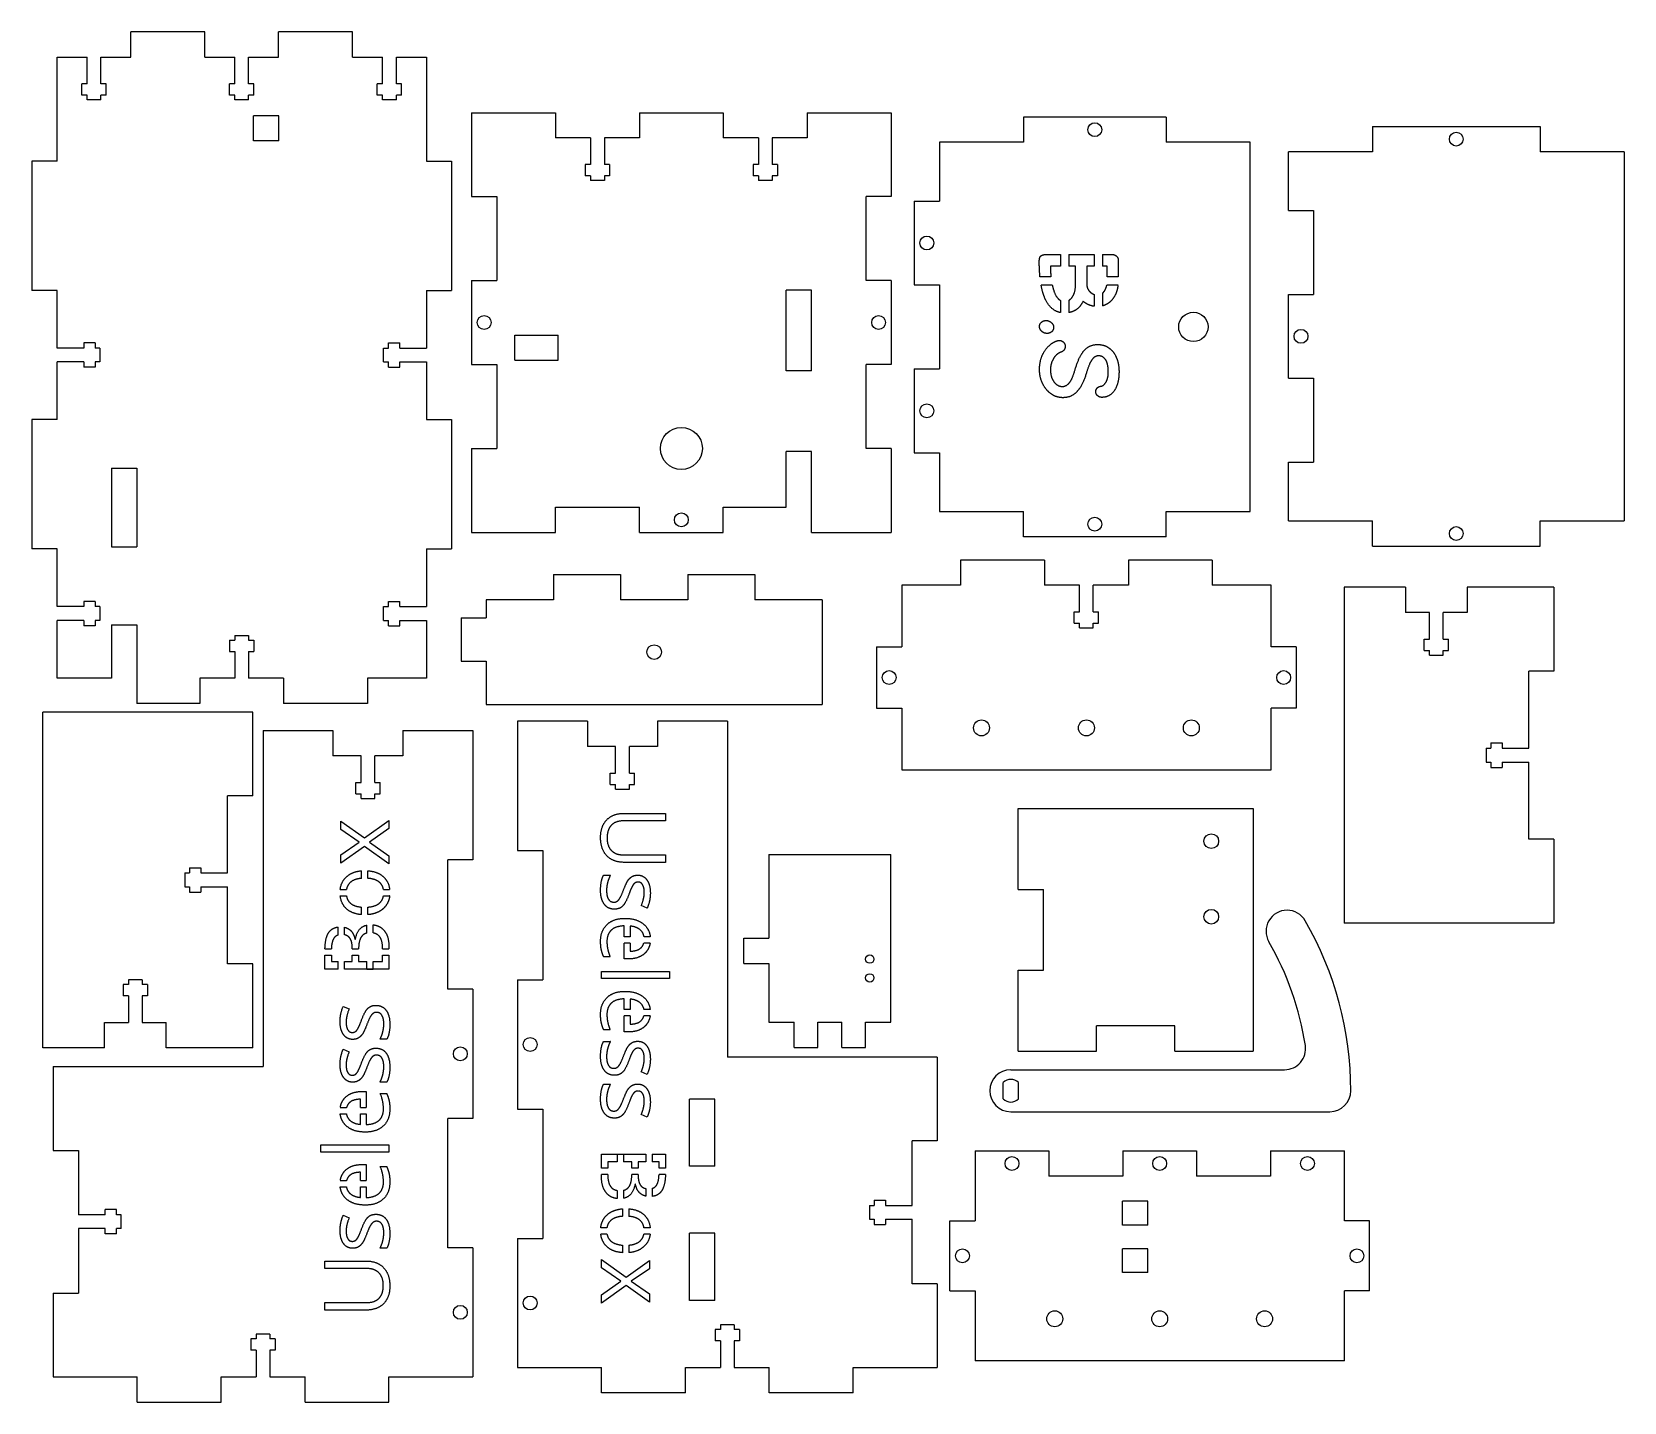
# Model space of a CAD drawing. Extents: x 19 to 398, y 259 to 586.
import ezdxf

# ---------------------------------------------------------------- set-up
doc = ezdxf.new("R2010")
doc.units = 0
doc.header["$LTSCALE"] = 12.7
doc.header["$MEASUREMENT"] = 0
doc.layers.add('VISIBLE', color=7, linetype='CONTINUOUS')

msp = doc.modelspace()

# ---------------------------------------------------------------- linework, layer by layer
at = {"layer": 'VISIBLE'}
for p, q in [((42.57, 579.97), (42.57, 585.97)), ((60.17, 585.97), (42.57, 585.97)), ((60.17, 579.97), (60.17, 585.97)), ((77.77, 579.97), (77.77, 585.97)), ((95.37, 585.97), (77.77, 585.97)), ((95.37, 579.97), (95.37, 585.97)), ((24.97, 555.17), (24.97, 579.97)), ((24.97, 579.97), (32.12, 579.97)), ((32.12, 573.62), (32.12, 579.97)), ((35.42, 573.62), (35.42, 579.97)), ((35.42, 579.97), (42.57, 579.97)), ((60.17, 579.97), (67.32, 579.97)), ((67.32, 573.62), (67.32, 579.97)), ((70.62, 573.62), (70.62, 579.97)), ((70.62, 579.97), (77.77, 579.97)), ((95.37, 579.97), (102.52, 579.97)), ((102.52, 573.62), (102.52, 579.97)), ((105.82, 573.62), (105.82, 579.97)), ((105.82, 579.97), (112.97, 579.97)), ((112.97, 579.97), (112.97, 555.17)), ((32.12, 573.62), (30.87, 573.62)), ((30.87, 570.92), (30.87, 573.62)), ((36.67, 573.62), (35.42, 573.62)), ((36.67, 570.92), (36.67, 573.62)), ((67.32, 573.62), (66.07, 573.62)), ((66.07, 570.92), (66.07, 573.62)), ((71.87, 573.62), (70.62, 573.62)), ((71.87, 570.92), (71.87, 573.62)), ((102.52, 573.62), (101.27, 573.62)), ((101.27, 570.92), (101.27, 573.62)), ((107.07, 573.62), (105.82, 573.62)), ((107.07, 570.92), (107.07, 573.62)), ((32.12, 570.92), (30.87, 570.92)), ((32.12, 569.8), (32.12, 570.92)), ((35.42, 569.8), (32.12, 569.8)), ((35.42, 569.8), (35.42, 570.92)), ((36.67, 570.92), (35.42, 570.92)), ((67.32, 570.92), (66.07, 570.92)), ((67.32, 569.8), (67.32, 570.92)), ((70.62, 569.8), (67.32, 569.8)), ((70.62, 569.8), (70.62, 570.92)), ((71.87, 570.92), (70.62, 570.92)), ((102.52, 570.92), (101.27, 570.92)), ((102.52, 569.8), (102.52, 570.92)), ((105.82, 569.8), (102.52, 569.8)), ((105.82, 569.8), (105.82, 570.92)), ((107.07, 570.92), (105.82, 570.92)), ((77.82, 565.97), (71.82, 565.97)), ((71.82, 559.97), (71.82, 565.97)), ((77.82, 559.97), (77.82, 565.97)), ((123.73, 566.7), (123.73, 546.7)), ((123.73, 566.7), (143.73, 566.7)), ((143.73, 566.7), (143.73, 560.7)), ((163.73, 566.7), (163.73, 560.7)), ((163.73, 566.7), (183.73, 566.7)), ((183.73, 566.7), (183.73, 560.7)), ((203.73, 566.7), (203.73, 560.7)), ((203.73, 566.7), (223.73, 566.7)), ((223.73, 566.7), (223.73, 546.7)), ((255.23, 565.66), (255.23, 559.66)), ((289.23, 565.66), (255.23, 565.66)), ((289.23, 565.66), (289.23, 559.66)), ((338.37, 563.42), (378.37, 563.42)), ((338.37, 563.42), (338.37, 557.42)), ((378.37, 563.42), (378.37, 557.42)), ((77.82, 559.97), (71.82, 559.97)), ((152.08, 560.7), (143.73, 560.7)), ((152.08, 560.7), (152.08, 554.35)), ((155.38, 560.7), (155.38, 554.35)), ((163.73, 560.7), (155.38, 560.7)), ((192.08, 560.7), (183.73, 560.7)), ((192.08, 560.7), (192.08, 554.35)), ((195.38, 560.7), (195.38, 554.35)), ((203.73, 560.7), (195.38, 560.7)), ((235.23, 559.66), (235.23, 545.66)), ((255.23, 559.66), (235.23, 559.66)), ((309.23, 559.66), (289.23, 559.66)), ((309.23, 471.66), (309.23, 559.66)), ((18.97, 555.17), (18.97, 524.37)), ((24.97, 555.17), (18.97, 555.17)), ((112.97, 555.17), (118.97, 555.17)), ((118.97, 555.17), (118.97, 524.37)), ((152.08, 554.35), (150.83, 554.35)), ((150.83, 554.35), (150.83, 551.65)), ((156.63, 554.35), (155.38, 554.35)), ((156.63, 554.35), (156.63, 551.65)), ((192.08, 554.35), (190.83, 554.35)), ((190.83, 554.35), (190.83, 551.65)), ((196.63, 554.35), (195.38, 554.35)), ((196.63, 554.35), (196.63, 551.65)), ((318.37, 543.42), (318.37, 557.42)), ((338.37, 557.42), (318.37, 557.42)), ((398.37, 557.42), (378.37, 557.42)), ((398.37, 557.42), (398.37, 469.42)), ((152.08, 551.65), (150.83, 551.65)), ((152.08, 551.65), (152.08, 550.53)), ((155.38, 550.53), (152.08, 550.53)), ((155.38, 551.65), (155.38, 550.53)), ((156.63, 551.65), (155.38, 551.65)), ((192.08, 551.65), (190.83, 551.65)), ((192.08, 551.65), (192.08, 550.53)), ((195.38, 550.53), (192.08, 550.53)), ((195.38, 551.65), (195.38, 550.53)), ((196.63, 551.65), (195.38, 551.65)), ((123.73, 546.7), (129.73, 546.7)), ((129.73, 546.7), (129.73, 526.7)), ((223.73, 546.7), (217.73, 546.7)), ((217.73, 526.7), (217.73, 546.7)), ((229.23, 545.66), (229.23, 525.66)), ((229.23, 545.66), (235.23, 545.66)), ((318.37, 543.42), (324.37, 543.42)), ((324.37, 543.42), (324.37, 523.42)), ((260.54, 532.91), (264.08, 532.91)), ((264.08, 532.91), (264.08, 530.13)), ((266.08, 532.91), (272.09, 532.91)), ((266.08, 532.91), (266.08, 530.13)), ((272.09, 532.91), (272.09, 530.13)), ((274.09, 532.91), (276.48, 532.91)), ((274.09, 532.91), (274.09, 530.13)), ((277.84, 531.55), (277.84, 527.6)), ((261.8, 527.6), (259.18, 527.6)), ((264.08, 530.13), (261.65, 530.13)), ((267.65, 530.13), (266.08, 530.13)), ((267.65, 525.88), (267.65, 530.13)), ((270.32, 530.13), (270.32, 525.88)), ((272.09, 530.13), (270.32, 530.13)), ((275.18, 530.13), (274.09, 530.13)), ((275.18, 527.6), (275.18, 530.13)), ((277.84, 527.6), (275.18, 527.6)), ((24.97, 524.37), (18.97, 524.37)), ((24.97, 510.62), (24.97, 524.37)), ((112.97, 524.37), (118.97, 524.37)), ((112.97, 524.37), (112.97, 510.62)), ((123.73, 526.7), (123.73, 506.7)), ((123.73, 526.7), (129.73, 526.7)), ((204.73, 524.45), (198.73, 524.45)), ((198.73, 505.2), (198.73, 524.45)), ((204.73, 505.2), (204.73, 524.45)), ((223.73, 526.7), (217.73, 526.7)), ((223.73, 526.7), (223.73, 506.7)), ((229.23, 525.66), (235.23, 525.66)), ((235.23, 525.66), (235.23, 505.66)), ((262.11, 525.6), (259.45, 525.6)), ((274.09, 523.71), (274.09, 520.67)), ((277.77, 525.6), (275.08, 525.6)), ((264.08, 521.96), (264.08, 519.07)), ((266.08, 522.02), (266.08, 519.08)), ((272.09, 523.4), (272.09, 520.58)), ((318.37, 503.42), (318.37, 523.42)), ((318.37, 523.42), (324.37, 523.42)), ((134.06, 513.7), (144.4, 513.7)), ((134.06, 507.7), (134.06, 513.7)), ((144.4, 507.7), (144.4, 513.7)), ((31.32, 510.62), (24.97, 510.62)), ((34.02, 511.87), (31.32, 511.87)), ((31.32, 511.87), (31.32, 510.62)), ((34.02, 511.87), (34.02, 510.62)), ((35.14, 510.62), (34.02, 510.62)), ((35.14, 510.62), (35.14, 507.32)), ((102.79, 510.62), (103.92, 510.62)), ((102.79, 507.32), (102.79, 510.62)), ((103.92, 511.87), (106.62, 511.87)), ((103.92, 510.62), (103.92, 511.87)), ((106.62, 510.62), (106.62, 511.87)), ((106.62, 510.62), (112.97, 510.62)), ((24.97, 493.57), (24.97, 507.32)), ((31.32, 507.32), (24.97, 507.32)), ((31.32, 507.32), (31.32, 506.07)), ((34.02, 506.07), (31.32, 506.07)), ((34.02, 507.32), (34.02, 506.07)), ((35.14, 507.32), (34.02, 507.32)), ((102.79, 507.32), (103.92, 507.32)), ((103.92, 506.07), (103.92, 507.32)), ((103.92, 506.07), (106.62, 506.07)), ((106.62, 506.07), (106.62, 507.32)), ((106.62, 507.32), (112.97, 507.32)), ((112.97, 507.32), (112.97, 493.57)), ((123.73, 506.7), (129.73, 506.7)), ((129.73, 506.7), (129.73, 486.7)), ((134.06, 507.7), (144.4, 507.7)), ((204.73, 505.2), (198.73, 505.2)), ((223.73, 506.7), (217.73, 506.7)), ((217.73, 486.7), (217.73, 506.7)), ((229.23, 505.66), (229.23, 485.66)), ((229.23, 505.66), (235.23, 505.66)), ((318.37, 503.42), (324.37, 503.42)), ((324.37, 503.42), (324.37, 483.42)), ((18.97, 493.57), (18.97, 462.77)), ((24.97, 493.57), (18.97, 493.57)), ((112.97, 493.57), (118.97, 493.57)), ((118.97, 493.57), (118.97, 462.77)), ((123.73, 486.7), (123.73, 466.7)), ((123.73, 486.7), (129.73, 486.7)), ((204.73, 485.95), (198.73, 485.95)), ((198.73, 472.7), (198.73, 485.95)), ((204.73, 466.7), (204.73, 485.95)), ((223.73, 486.7), (217.73, 486.7)), ((223.73, 486.7), (223.73, 466.7)), ((229.23, 485.66), (235.23, 485.66)), ((235.23, 485.66), (235.23, 471.66)), ((37.97, 481.97), (43.97, 481.97)), ((37.97, 481.97), (37.97, 463.3)), ((43.97, 481.97), (43.97, 463.3)), ((318.37, 469.42), (318.37, 483.42)), ((318.37, 483.42), (324.37, 483.42)), ((143.73, 472.7), (163.73, 472.7)), ((143.73, 466.7), (143.73, 472.7)), ((163.73, 466.7), (163.73, 472.7)), ((183.73, 472.7), (198.73, 472.7)), ((183.73, 466.7), (183.73, 472.7)), ((235.23, 471.66), (255.23, 471.66)), ((255.23, 465.66), (255.23, 471.66)), ((289.23, 471.66), (309.23, 471.66)), ((289.23, 465.66), (289.23, 471.66)), ((123.73, 466.7), (143.73, 466.7)), ((163.73, 466.7), (183.73, 466.7)), ((204.73, 466.7), (223.73, 466.7)), ((318.37, 469.42), (338.37, 469.42)), ((338.37, 463.42), (338.37, 469.42)), ((378.37, 463.42), (378.37, 469.42)), ((378.37, 469.42), (398.37, 469.42)), ((37.97, 463.3), (43.97, 463.3)), ((289.23, 465.66), (255.23, 465.66)), ((338.37, 463.42), (378.37, 463.42)), ((24.97, 462.77), (18.97, 462.77)), ((24.97, 449.02), (24.97, 462.77)), ((112.97, 462.77), (118.97, 462.77)), ((112.97, 462.77), (112.97, 449.02)), ((240.24, 460.11), (240.24, 454.11)), ((260.24, 460.11), (240.24, 460.11)), ((260.24, 460.11), (260.24, 454.11)), ((280.24, 460.11), (280.24, 454.11)), ((300.24, 460.11), (280.24, 460.11)), ((300.24, 460.11), (300.24, 454.11)), ((143.25, 456.67), (143.25, 450.67)), ((143.25, 456.67), (159.25, 456.67)), ((159.25, 456.67), (159.25, 450.67)), ((175.25, 456.67), (191.25, 456.67)), ((175.25, 456.67), (175.25, 450.67)), ((191.25, 456.67), (191.25, 450.67)), ((226.24, 454.11), (226.24, 439.44)), ((240.24, 454.11), (226.24, 454.11)), ((268.59, 454.11), (260.24, 454.11)), ((268.59, 447.76), (268.59, 454.11)), ((280.24, 454.11), (271.89, 454.11)), ((271.89, 447.76), (271.89, 454.11)), ((314.24, 454.11), (300.24, 454.11)), ((314.24, 439.44), (314.24, 454.11)), ((331.63, 453.62), (331.63, 373.62)), ((346.3, 453.62), (331.63, 453.62)), ((346.3, 453.62), (346.3, 447.62)), ((360.96, 453.62), (360.96, 447.62)), ((381.63, 453.62), (360.96, 453.62)), ((381.63, 453.62), (381.63, 433.62)), ((31.32, 449.02), (24.97, 449.02)), ((34.02, 450.27), (31.32, 450.27)), ((31.32, 450.27), (31.32, 449.02)), ((34.02, 450.27), (34.02, 449.02)), ((35.14, 449.02), (34.02, 449.02)), ((35.14, 449.02), (35.14, 445.72)), ((102.79, 449.02), (103.92, 449.02)), ((102.79, 445.72), (102.79, 449.02)), ((103.92, 450.27), (106.62, 450.27)), ((103.92, 449.02), (103.92, 450.27)), ((106.62, 449.02), (106.62, 450.27)), ((106.62, 449.02), (112.97, 449.02)), ((127.25, 450.67), (127.25, 446.34)), ((143.25, 450.67), (127.25, 450.67)), ((175.25, 450.67), (159.25, 450.67)), ((207.25, 450.67), (191.25, 450.67)), ((207.25, 450.67), (207.25, 425.67)), ((267.34, 447.76), (268.59, 447.76)), ((267.34, 445.06), (267.34, 447.76)), ((271.89, 447.76), (273.14, 447.76)), ((273.14, 445.06), (273.14, 447.76)), ((24.97, 431.97), (24.97, 445.72)), ((31.32, 445.72), (24.97, 445.72)), ((31.32, 445.72), (31.32, 444.47)), ((34.02, 444.47), (31.32, 444.47)), ((34.02, 445.72), (34.02, 444.47)), ((35.14, 445.72), (34.02, 445.72)), ((37.97, 444.64), (43.97, 444.64)), ((37.97, 444.64), (37.97, 431.97)), ((43.97, 444.64), (43.97, 425.97)), ((102.79, 445.72), (103.92, 445.72)), ((103.92, 444.47), (103.92, 445.72)), ((103.92, 444.47), (106.62, 444.47)), ((106.62, 444.47), (106.62, 445.72)), ((106.62, 445.72), (112.97, 445.72)), ((112.97, 445.72), (112.97, 431.97)), ((121.25, 446.34), (121.25, 436)), ((121.25, 446.34), (127.25, 446.34)), ((267.34, 445.06), (268.59, 445.06)), ((268.59, 443.94), (268.59, 445.06)), ((268.59, 443.94), (271.89, 443.94)), ((271.89, 443.94), (271.89, 445.06)), ((271.89, 445.06), (273.14, 445.06)), ((351.98, 447.62), (346.3, 447.62)), ((351.98, 441.27), (351.98, 447.62)), ((355.28, 441.27), (355.28, 447.62)), ((360.96, 447.62), (355.28, 447.62)), ((66.07, 441.02), (67.32, 441.02)), ((66.07, 441.02), (66.07, 438.32)), ((67.32, 442.15), (70.62, 442.15)), ((67.32, 442.15), (67.32, 441.02)), ((70.62, 442.15), (70.62, 441.02)), ((70.62, 441.02), (71.87, 441.02)), ((71.87, 441.02), (71.87, 438.32)), ((350.73, 441.27), (351.98, 441.27)), ((350.73, 438.57), (350.73, 441.27)), ((355.28, 441.27), (356.53, 441.27)), ((356.53, 438.57), (356.53, 441.27)), ((66.07, 438.32), (67.32, 438.32)), ((67.32, 438.32), (67.32, 431.97)), ((70.62, 438.32), (70.62, 431.97)), ((70.62, 438.32), (71.87, 438.32)), ((220.24, 439.44), (220.24, 424.78)), ((220.24, 439.44), (226.24, 439.44)), ((320.24, 439.44), (314.24, 439.44)), ((320.24, 439.44), (320.24, 424.78)), ((350.73, 438.57), (351.98, 438.57)), ((351.98, 437.44), (351.98, 438.57)), ((351.98, 437.44), (355.28, 437.44)), ((355.28, 437.44), (355.28, 438.57)), ((355.28, 438.57), (356.53, 438.57)), ((121.25, 436), (127.25, 436)), ((127.25, 436), (127.25, 425.67)), ((381.63, 433.62), (375.63, 433.62)), ((375.63, 415.27), (375.63, 433.62)), ((37.97, 431.97), (24.97, 431.97)), ((67.32, 431.97), (58.97, 431.97)), ((58.97, 431.97), (58.97, 425.97)), ((78.97, 431.97), (70.62, 431.97)), ((78.97, 431.97), (78.97, 425.97)), ((112.97, 431.97), (98.97, 431.97)), ((98.97, 431.97), (98.97, 425.97)), ((58.97, 425.97), (43.97, 425.97)), ((98.97, 425.97), (78.97, 425.97)), ((127.25, 425.67), (207.25, 425.67)), ((21.62, 343.9), (21.62, 423.9)), ((71.62, 423.9), (21.62, 423.9)), ((71.62, 403.9), (71.62, 423.9)), ((134.69, 421.69), (134.69, 390.89)), ((151.36, 421.69), (134.69, 421.69)), ((151.36, 421.69), (151.36, 415.69)), ((168.03, 421.69), (168.03, 415.69)), ((184.69, 421.69), (168.03, 421.69)), ((184.69, 421.69), (184.69, 341.69)), ((220.24, 424.78), (226.24, 424.78)), ((226.24, 424.78), (226.24, 410.11)), ((320.24, 424.78), (314.24, 424.78)), ((314.24, 410.11), (314.24, 424.78)), ((74.06, 419.46), (74.06, 339.46)), ((74.06, 419.46), (90.72, 419.46)), ((90.72, 419.46), (90.72, 413.46)), ((107.39, 419.46), (107.39, 413.46)), ((107.39, 419.46), (124.06, 419.46)), ((124.06, 419.46), (124.06, 388.66)), ((158.04, 415.69), (151.36, 415.69)), ((158.04, 409.34), (158.04, 415.69)), ((161.34, 409.34), (161.34, 415.69)), ((168.03, 415.69), (161.34, 415.69)), ((365.46, 415.27), (366.58, 415.27)), ((365.46, 415.27), (365.46, 411.97)), ((366.58, 416.52), (369.28, 416.52)), ((366.58, 416.52), (366.58, 415.27)), ((369.28, 416.52), (369.28, 415.27)), ((369.28, 415.27), (375.63, 415.27)), ((97.41, 413.46), (90.72, 413.46)), ((97.41, 407.11), (97.41, 413.46)), ((100.71, 407.11), (100.71, 413.46)), ((107.39, 413.46), (100.71, 413.46)), ((226.24, 410.11), (314.24, 410.11)), ((365.46, 411.97), (366.58, 411.97)), ((366.58, 411.97), (366.58, 410.72)), ((366.58, 410.72), (369.28, 410.72)), ((369.28, 411.97), (369.28, 410.72)), ((369.28, 411.97), (375.63, 411.97)), ((375.63, 393.62), (375.63, 411.97)), ((96.16, 407.11), (97.41, 407.11)), ((96.16, 404.41), (96.16, 407.11)), ((100.71, 407.11), (101.96, 407.11)), ((101.96, 404.41), (101.96, 407.11)), ((156.79, 409.34), (158.04, 409.34)), ((156.79, 406.64), (156.79, 409.34)), ((156.79, 406.64), (158.04, 406.64)), ((158.04, 405.52), (158.04, 406.64)), ((161.34, 409.34), (162.59, 409.34)), ((161.34, 405.52), (161.34, 406.64)), ((161.34, 406.64), (162.59, 406.64)), ((162.59, 406.64), (162.59, 409.34)), ((71.62, 403.9), (65.62, 403.9)), ((65.62, 385.55), (65.62, 403.9)), ((96.16, 404.41), (97.41, 404.41)), ((97.41, 403.28), (97.41, 404.41)), ((97.41, 403.28), (100.71, 403.28)), ((100.71, 403.28), (100.71, 404.41)), ((100.71, 404.41), (101.96, 404.41)), ((158.04, 405.52), (161.34, 405.52)), ((160.12, 399.75), (169.95, 399.75)), ((169.95, 399.75), (169.95, 397.98)), ((253.99, 381.63), (253.99, 400.88)), ((253.99, 400.88), (309.99, 400.88)), ((309.99, 400.88), (309.99, 343.13)), ((92.62, 397.87), (98.2, 393.89)), ((92.62, 395.91), (92.62, 397.87)), ((97, 392.91), (92.62, 395.91)), ((98.2, 393.89), (104.06, 398.07)), ((104.06, 396.11), (99.42, 392.91)), ((104.06, 398.07), (104.06, 396.11)), ((169.95, 397.98), (160, 397.98)), ((92.62, 389.89), (97, 392.91)), ((98.2, 391.89), (92.62, 387.92)), ((104.06, 387.71), (98.2, 391.89)), ((99.42, 392.91), (104.06, 389.67)), ((134.69, 390.89), (140.69, 390.89)), ((140.69, 390.89), (140.69, 360.09)), ((381.63, 393.62), (375.63, 393.62)), ((381.63, 393.62), (381.63, 373.62)), ((92.62, 387.92), (92.62, 389.89)), ((104.06, 389.67), (104.06, 387.71)), ((124.06, 388.66), (118.06, 388.66)), ((118.06, 357.86), (118.06, 388.66)), ((160.02, 389.85), (169.95, 389.85)), ((169.95, 388.08), (160.08, 388.08)), ((169.95, 389.85), (169.95, 388.08)), ((194.61, 389.99), (194.61, 369.99)), ((194.61, 389.99), (223.61, 389.99)), ((223.61, 349.99), (223.61, 389.99)), ((55.45, 385.55), (56.57, 385.55)), ((55.45, 385.55), (55.45, 382.25)), ((56.57, 386.8), (59.27, 386.8)), ((56.57, 386.8), (56.57, 385.55)), ((59.27, 386.8), (59.27, 385.55)), ((59.27, 385.55), (65.62, 385.55)), ((97.52, 384.28), (97.52, 386.07)), ((99.02, 384.28), (99.02, 386.08)), ((155.2, 385), (156.81, 385)), ((55.45, 382.25), (56.57, 382.25)), ((56.57, 382.25), (56.57, 381)), ((56.57, 381), (59.27, 381)), ((59.27, 382.25), (59.27, 381)), ((59.27, 382.25), (65.62, 382.25)), ((65.62, 363.9), (65.62, 382.25)), ((92.45, 381.64), (93.95, 381.64)), ((92.45, 380.14), (93.93, 380.14)), ((102.74, 381.64), (104.22, 381.64)), ((102.76, 380.14), (104.23, 380.14)), ((253.99, 381.63), (259.99, 381.63)), ((259.99, 362.38), (259.99, 381.63)), ((97.52, 375.62), (97.52, 377.42)), ((99.02, 375.62), (99.02, 377.41)), ((165.59, 377.16), (164.18, 377.78)), ((91.95, 370.76), (91.95, 372.67)), ((93.45, 370.81), (93.45, 372.62)), ((98.8, 371.23), (98.8, 373.13)), ((100.3, 371.26), (100.3, 373.18)), ((160.1, 370.36), (160.1, 372.94)), ((161.51, 372.9), (161.51, 370.36)), ((381.63, 373.62), (331.63, 373.62)), ((95.96, 369.74), (96.06, 369.74)), ((161.51, 370.36), (160.1, 370.36)), ((160.1, 365.07), (160.1, 368.86)), ((161.51, 368.86), (160.1, 368.86)), ((161.51, 368.86), (161.51, 366.92)), ((166.28, 368.86), (164.78, 368.86)), ((166.31, 370.36), (164.84, 370.36)), ((188.61, 363.99), (188.61, 369.99)), ((188.61, 369.99), (194.61, 369.99)), ((88.8, 365.96), (90.34, 365.96)), ((88.8, 362.64), (88.8, 365.96)), ((88.81, 367.46), (90.34, 367.46)), ((90.34, 365.96), (90.34, 364.42)), ((90.34, 364.42), (91.95, 364.42)), ((91.95, 362.64), (91.95, 364.42)), ((93.45, 364.42), (95.33, 364.42)), ((93.45, 362.64), (93.45, 364.42)), ((95.33, 367.46), (96.83, 367.46)), ((95.33, 365.96), (96.83, 365.96)), ((95.33, 364.42), (95.33, 365.96)), ((96.83, 365.96), (96.83, 364.42)), ((96.83, 364.42), (98.8, 364.42)), ((98.8, 362.66), (98.8, 364.42)), ((100.3, 364.42), (102.54, 364.42)), ((100.3, 362.66), (100.3, 364.42)), ((102.54, 367.46), (102.54, 367.6)), ((102.54, 367.46), (104.06, 367.46)), ((102.54, 364.42), (102.54, 365.96)), ((102.54, 365.96), (104.06, 365.96)), ((104.06, 367.97), (104.06, 367.46)), ((104.06, 365.96), (104.06, 362.64)), ((156.77, 365.56), (155.22, 365.56)), ((161.19, 365.07), (160.1, 365.07)), ((71.62, 363.9), (65.62, 363.9)), ((71.62, 343.9), (71.62, 363.9)), ((91.95, 362.64), (88.8, 362.64)), ((104.06, 362.64), (93.45, 362.64)), ((98.8, 362.66), (100.3, 362.66)), ((154.69, 362.11), (170.93, 362.11)), ((154.69, 360.38), (154.69, 362.11)), ((170.93, 362.11), (170.93, 360.38)), ((188.61, 363.99), (194.61, 363.99)), ((194.61, 363.99), (194.61, 349.99)), ((253.99, 343.13), (253.99, 362.38)), ((253.99, 362.38), (259.99, 362.38)), ((41.97, 358.95), (40.72, 358.95)), ((40.72, 358.95), (40.72, 356.25)), ((45.27, 360.07), (41.97, 360.07)), ((41.97, 360.07), (41.97, 358.95)), ((45.27, 360.07), (45.27, 358.95)), ((46.52, 358.95), (45.27, 358.95)), ((46.52, 358.95), (46.52, 356.25)), ((124.06, 357.86), (118.06, 357.86)), ((124.06, 357.86), (124.06, 327.06)), ((134.69, 360.09), (134.69, 329.29)), ((134.69, 360.09), (140.69, 360.09)), ((170.93, 360.38), (154.69, 360.38)), ((41.97, 356.25), (40.72, 356.25)), ((41.97, 356.25), (41.97, 349.9)), ((45.27, 356.25), (45.27, 349.9)), ((46.52, 356.25), (45.27, 356.25)), ((93.16, 353.77), (94.57, 353.15)), ((160.1, 352.98), (160.1, 355.55)), ((161.51, 352.98), (160.1, 352.98)), ((161.51, 355.51), (161.51, 352.98)), ((166.3, 352.98), (164.84, 352.98)), ((36.29, 343.9), (36.29, 349.9)), ((36.29, 349.9), (41.97, 349.9)), ((45.27, 349.9), (50.95, 349.9)), ((50.95, 343.9), (50.95, 349.9)), ((161.51, 351.48), (160.1, 351.48)), ((160.1, 347.67), (160.1, 351.48)), ((161.51, 351.48), (161.51, 349.53)), ((166.28, 351.48), (164.78, 351.48)), ((194.61, 349.99), (200.61, 349.99)), ((200.61, 343.99), (200.61, 349.99)), ((206.28, 349.99), (211.95, 349.99)), ((206.28, 343.99), (206.28, 349.99)), ((211.95, 343.99), (211.95, 349.99)), ((217.61, 349.99), (223.61, 349.99)), ((217.61, 343.99), (217.61, 349.99)), ((291.32, 349.13), (272.66, 349.13)), ((272.66, 343.13), (272.66, 349.13)), ((291.32, 343.13), (291.32, 349.13)), ((103.55, 345.94), (101.94, 345.94)), ((155.2, 345.41), (156.81, 345.41)), ((156.77, 348.16), (155.22, 348.16)), ((161.19, 347.67), (160.1, 347.67)), ((36.29, 343.9), (21.62, 343.9)), ((71.62, 343.9), (50.95, 343.9)), ((93.16, 343.58), (94.57, 342.96)), ((234.69, 341.69), (184.69, 341.69)), ((200.61, 343.99), (206.28, 343.99)), ((211.95, 343.99), (217.61, 343.99)), ((234.69, 341.69), (234.69, 321.69)), ((253.99, 343.13), (272.66, 343.13)), ((291.32, 343.13), (309.99, 343.13)), ((24.06, 339.46), (24.06, 319.46)), ((24.06, 339.46), (74.06, 339.46)), ((165.59, 337.57), (164.18, 338.19)), ((252.23, 338.67), (317.47, 338.67)), ((103.55, 335.74), (101.94, 335.74)), ((155.2, 335.22), (156.81, 335.22)), ((250.38, 331.7), (250.38, 335.63)), ((254.08, 331.7), (254.08, 335.63)), ((97.24, 329.68), (97.24, 331.63)), ((97.55, 333.48), (98.65, 333.48)), ((98.65, 333.48), (98.65, 329.68)), ((101.98, 332.99), (103.53, 332.99)), ((175.69, 315.69), (175.69, 331.69)), ((181.69, 331.69), (175.69, 331.69)), ((181.69, 315.69), (181.69, 331.69)), ((92.44, 328.18), (93.91, 328.18)), ((92.47, 329.68), (93.97, 329.68)), ((97.24, 329.68), (98.65, 329.68)), ((97.24, 328.18), (98.65, 328.18)), ((97.24, 325.65), (97.24, 328.18)), ((98.65, 328.18), (98.65, 325.61)), ((124.06, 327.06), (118.06, 327.06)), ((118.06, 296.26), (118.06, 327.06)), ((134.69, 329.29), (140.69, 329.29)), ((140.69, 329.29), (140.69, 298.49)), ((165.59, 327.38), (164.18, 328)), ((252.23, 328.67), (328.23, 328.67)), ((24.06, 319.46), (30.06, 319.46)), ((30.06, 319.46), (30.06, 304.11)), ((87.82, 319.04), (87.82, 320.77)), ((87.82, 320.77), (104.06, 320.77)), ((104.06, 319.04), (87.82, 319.04)), ((104.06, 320.77), (104.06, 319.04)), ((234.69, 321.69), (228.69, 321.69)), ((228.69, 306.34), (228.69, 321.69)), ((243.7, 319.32), (243.7, 302.66)), ((243.7, 319.32), (261.3, 319.32)), ((261.3, 319.32), (261.3, 313.32)), ((278.9, 319.32), (278.9, 313.32)), ((278.9, 319.32), (296.5, 319.32)), ((296.5, 319.32), (296.5, 313.32)), ((314.1, 319.32), (314.1, 313.32)), ((314.1, 319.32), (331.7, 319.32)), ((331.7, 302.66), (331.7, 319.32)), ((97.55, 316.08), (98.65, 316.08)), ((98.65, 316.08), (98.65, 312.29)), ((101.98, 315.59), (103.53, 315.59)), ((154.69, 318.51), (165.3, 318.51)), ((154.69, 315.19), (154.69, 318.51)), ((156.21, 315.19), (154.69, 315.19)), ((156.21, 316.74), (156.21, 315.19)), ((158.45, 316.74), (156.21, 316.74)), ((158.45, 318.49), (158.45, 316.74)), ((159.95, 318.49), (158.45, 318.49)), ((159.95, 318.49), (159.95, 316.74)), ((161.92, 316.74), (159.95, 316.74)), ((161.92, 315.19), (161.92, 316.74)), ((163.42, 315.19), (161.92, 315.19)), ((163.42, 316.74), (163.42, 315.19)), ((165.3, 316.74), (163.42, 316.74)), ((165.3, 318.51), (165.3, 316.74)), ((166.8, 318.51), (169.95, 318.51)), ((166.8, 318.51), (166.8, 316.74)), ((168.41, 316.74), (166.8, 316.74)), ((168.41, 315.19), (168.41, 316.74)), ((169.95, 315.19), (168.41, 315.19)), ((169.95, 318.51), (169.95, 315.19)), ((181.69, 315.69), (175.69, 315.69)), ((92.47, 312.29), (93.97, 312.29)), ((97.24, 312.29), (97.24, 314.23)), ((97.24, 312.29), (98.65, 312.29)), ((156.21, 313.69), (154.69, 313.69)), ((154.69, 313.19), (154.69, 313.69)), ((156.21, 313.69), (156.21, 313.55)), ((163.42, 313.69), (161.92, 313.69)), ((162.79, 311.41), (162.69, 311.41)), ((169.94, 313.69), (168.41, 313.69)), ((278.9, 313.32), (261.3, 313.32)), ((314.1, 313.32), (296.5, 313.32)), ((92.44, 310.79), (93.91, 310.79)), ((97.24, 310.79), (98.65, 310.79)), ((97.24, 308.25), (97.24, 310.79)), ((98.65, 310.79), (98.65, 308.21)), ((158.45, 309.9), (158.45, 307.97)), ((159.95, 309.92), (159.95, 308.03)), ((165.3, 310.34), (165.3, 308.54)), ((166.8, 310.4), (166.8, 308.49)), ((219.64, 307.59), (222.34, 307.59)), ((219.64, 307.59), (219.64, 306.34)), ((222.34, 307.59), (222.34, 306.34)), ((278.85, 301.66), (278.85, 307.32)), ((284.85, 307.32), (278.85, 307.32)), ((284.85, 301.66), (284.85, 307.32)), ((36.41, 304.11), (30.06, 304.11)), ((39.11, 305.36), (36.41, 305.36)), ((36.41, 304.11), (36.41, 305.36)), ((39.11, 304.11), (39.11, 305.36)), ((40.23, 304.11), (39.11, 304.11)), ((40.23, 300.81), (40.23, 304.11)), ((93.16, 303.99), (94.57, 303.38)), ((159.73, 305.53), (159.73, 303.74)), ((161.23, 305.53), (161.23, 303.73)), ((218.52, 306.34), (219.64, 306.34)), ((218.52, 306.34), (218.52, 303.04)), ((222.34, 306.34), (228.69, 306.34)), ((30.06, 300.81), (30.06, 285.46)), ((36.41, 300.81), (30.06, 300.81)), ((36.41, 299.56), (36.41, 300.81)), ((39.11, 299.56), (39.11, 300.81)), ((40.23, 300.81), (39.11, 300.81)), ((155.99, 301.01), (154.52, 301.01)), ((166.3, 301.01), (164.82, 301.01)), ((218.52, 303.04), (219.64, 303.04)), ((219.64, 303.04), (219.64, 301.79)), ((219.64, 301.79), (222.34, 301.79)), ((222.34, 303.04), (222.34, 301.79)), ((222.34, 303.04), (228.69, 303.04)), ((228.69, 287.69), (228.69, 303.04)), ((237.7, 285.99), (237.7, 302.66)), ((237.7, 302.66), (243.7, 302.66)), ((284.85, 301.66), (278.85, 301.66)), ((337.7, 302.66), (331.7, 302.66)), ((337.7, 285.99), (337.7, 302.66)), ((39.11, 299.56), (36.41, 299.56)), ((103.55, 296.16), (101.94, 296.16)), ((124.06, 296.26), (118.06, 296.26)), ((124.06, 296.26), (124.06, 265.46)), ((134.69, 298.49), (134.69, 267.69)), ((134.69, 298.49), (140.69, 298.49)), ((156.01, 299.51), (154.53, 299.51)), ((159.73, 296.87), (159.73, 295.07)), ((161.23, 296.88), (161.23, 295.08)), ((166.3, 299.51), (164.8, 299.51)), ((175.69, 283.69), (175.69, 299.69)), ((181.69, 299.69), (175.69, 299.69)), ((181.69, 283.69), (181.69, 299.69)), ((278.85, 290.32), (278.85, 295.99)), ((284.85, 295.99), (278.85, 295.99)), ((284.85, 290.32), (284.85, 295.99)), ((88.8, 293.08), (98.67, 293.08)), ((88.8, 291.3), (88.8, 293.08)), ((154.69, 291.48), (154.69, 293.44)), ((154.69, 293.44), (160.55, 289.26)), ((160.55, 289.26), (166.13, 293.23)), ((166.13, 293.23), (166.13, 291.26)), ((98.73, 291.3), (88.8, 291.3)), ((159.33, 288.25), (154.69, 291.48)), ((166.13, 291.26), (161.75, 288.25)), ((284.85, 290.32), (278.85, 290.32)), ((24.06, 285.46), (24.06, 265.46)), ((24.06, 285.46), (30.06, 285.46)), ((154.69, 285.04), (159.33, 288.25)), ((160.55, 287.26), (154.69, 283.08)), ((154.69, 283.08), (154.69, 285.04)), ((166.13, 283.29), (160.55, 287.26)), ((161.75, 288.25), (166.13, 285.24)), ((166.13, 285.24), (166.13, 283.29)), ((234.69, 287.69), (228.69, 287.69)), ((234.69, 287.69), (234.69, 267.69)), ((237.7, 285.99), (243.7, 285.99)), ((243.7, 285.99), (243.7, 269.32)), ((337.7, 285.99), (331.7, 285.99)), ((331.7, 269.32), (331.7, 285.99)), ((88.8, 283.18), (98.75, 283.18)), ((88.8, 281.4), (88.8, 283.18)), ((98.63, 281.4), (88.8, 281.4)), ((181.69, 283.69), (175.69, 283.69)), ((186.34, 277.87), (183.04, 277.87)), ((183.04, 277.87), (183.04, 276.74)), ((186.34, 277.87), (186.34, 276.74)), ((72.41, 274.51), (71.16, 274.51)), ((71.16, 274.51), (71.16, 271.81)), ((75.71, 275.63), (72.41, 275.63)), ((72.41, 275.63), (72.41, 274.51)), ((75.71, 275.63), (75.71, 274.51)), ((76.96, 274.51), (75.71, 274.51)), ((76.96, 274.51), (76.96, 271.81)), ((183.04, 276.74), (181.79, 276.74)), ((181.79, 276.74), (181.79, 274.04)), ((183.04, 274.04), (181.79, 274.04)), ((183.04, 274.04), (183.04, 267.69)), ((187.59, 276.74), (186.34, 276.74)), ((186.34, 274.04), (186.34, 267.69)), ((187.59, 274.04), (186.34, 274.04)), ((187.59, 276.74), (187.59, 274.04)), ((72.41, 271.81), (71.16, 271.81)), ((72.41, 271.81), (72.41, 265.46)), ((75.71, 271.81), (75.71, 265.46)), ((76.96, 271.81), (75.71, 271.81)), ((134.69, 267.69), (154.69, 267.69)), ((154.69, 261.69), (154.69, 267.69)), ((174.69, 267.69), (183.04, 267.69)), ((174.69, 261.69), (174.69, 267.69)), ((186.34, 267.69), (194.69, 267.69)), ((194.69, 261.69), (194.69, 267.69)), ((214.69, 267.69), (234.69, 267.69)), ((214.69, 261.69), (214.69, 267.69)), ((331.7, 269.32), (243.7, 269.32)), ((24.06, 265.46), (44.06, 265.46)), ((44.06, 259.46), (44.06, 265.46)), ((64.06, 265.46), (72.41, 265.46)), ((64.06, 259.46), (64.06, 265.46)), ((75.71, 265.46), (84.06, 265.46)), ((84.06, 259.46), (84.06, 265.46)), ((104.06, 265.46), (124.06, 265.46)), ((104.06, 259.46), (104.06, 265.46)), ((44.06, 259.46), (64.06, 259.46)), ((84.06, 259.46), (104.06, 259.46)), ((174.69, 261.69), (154.69, 261.69)), ((214.69, 261.69), (194.69, 261.69))]:
    msp.add_line(p, q, dxfattribs=at)
for centre, radius in [((272.23, 562.66), 1.65), ((358.37, 560.42), 1.65), ((232.23, 535.66), 1.65), ((126.73, 516.7), 1.65), ((220.73, 516.7), 1.65), ((295.73, 515.66), 3.5), ((321.37, 513.42), 1.65), ((232.23, 495.66), 1.65), ((173.73, 486.7), 5), ((173.73, 469.7), 1.65), ((272.23, 468.66), 1.65), ((358.37, 466.42), 1.65), ((167.25, 438.17), 1.75), ((223.24, 432.11), 1.65), ((317.24, 432.11), 1.65), ((245.24, 420.11), 1.9), ((270.24, 420.11), 1.9), ((295.24, 420.11), 1.9), ((299.99, 393.13), 1.75), ((299.99, 375.13), 1.75), ((218.61, 365.04), 1), ((218.61, 360.54), 1), ((137.69, 344.69), 1.65), ((121.06, 342.46), 1.65), ((252.5, 316.32), 1.65), ((287.7, 316.32), 1.65), ((322.9, 316.32), 1.65), ((240.7, 294.32), 1.65), ((334.7, 294.32), 1.65), ((137.69, 283.09), 1.65), ((121.06, 280.86), 1.65), ((262.7, 279.32), 1.9), ((287.7, 279.32), 1.9), ((312.7, 279.32), 1.9)]:
    msp.add_circle(centre, radius, dxfattribs=at)
for centre, radius, start, end in [((318.05, 371.67), 5, 30, 210), ((252.23, 333.67), 81, 0, 30), ((252.23, 333.67), 71, 8.7147, 30), ((317.47, 343.67), 5, 270, 8.7147), ((252.23, 333.67), 5, 90, 270), ((252.23, 333.67), 2.7, 46.7498, 133.2502), ((252.23, 333.67), 2.7, 226.7498, 313.2502), ((328.23, 333.67), 5, 270, 0)]:
    msp.add_arc(centre, radius, start, end, dxfattribs=at)
for points in [[(259.01, 531.3), (259.01, 532.19), (259.37, 532.55)], [(259.18, 527.6), (259.01, 529.29), (259.01, 531.3)], [(259.37, 532.55), (259.73, 532.91), (260.54, 532.91)], [(276.48, 532.91), (277.04, 532.91), (277.44, 532.49)], [(277.44, 532.49), (277.84, 532.07), (277.84, 531.55)], [(261.65, 530.13), (261.67, 528.78), (261.8, 527.6)], [(260.55, 522.07), (259.84, 523.51), (259.45, 525.6)], [(262.11, 525.6), (262.29, 524.79), (262.54, 524.09)], [(262.54, 524.09), (263.12, 522.45), (264.08, 521.96)], [(266.91, 522.82), (267.6, 523.83), (267.65, 525.6)], [(267.65, 525.6), (267.65, 525.74), (267.65, 525.88)], [(270.32, 525.88), (270.32, 525.74), (270.33, 525.6)], [(270.33, 525.6), (270.42, 524.65), (271.11, 524)], [(271.11, 524), (271.57, 523.58), (272.09, 523.4)], [(274.09, 523.71), (274.32, 523.91), (274.53, 524.2)], [(274.53, 524.2), (274.92, 524.76), (275.08, 525.6)], [(277.77, 525.6), (277.63, 524.37), (277.16, 523.39)], [(264.08, 519.07), (261.84, 519.49), (260.55, 522.07)], [(266.08, 522.02), (266.55, 522.29), (266.91, 522.82)], [(269.45, 521.8), (268.79, 520.38), (267.69, 519.69)], [(272.09, 520.58), (270.56, 520.79), (269.45, 521.8)], [(275.36, 521.24), (274.75, 520.85), (274.09, 520.67)], [(277.16, 523.39), (276.48, 521.96), (275.36, 521.24)], [(259.07, 515.74), (259.07, 516.38), (259.53, 516.78)], [(259.53, 516.78), (259.98, 517.19), (260.65, 517.19)], [(260.65, 517.19), (261.34, 517.19), (261.89, 516.69)], [(261.89, 516.69), (262.43, 516.19), (262.43, 515.55)], [(267.69, 519.69), (266.99, 519.24), (266.08, 519.08)], [(259.6, 514.61), (259.07, 515.1), (259.07, 515.74)], [(260.87, 514.11), (260.12, 514.11), (259.6, 514.61)], [(261.97, 514.52), (261.51, 514.11), (260.87, 514.11)], [(262.43, 515.55), (262.43, 514.94), (261.97, 514.52)], [(262.71, 512.14), (263.37, 512.44), (263.79, 512.44)], [(263.79, 512.44), (264.37, 512.44), (264.78, 512.02)], [(259.07, 505.49), (259.07, 507.88), (260.12, 509.65)], [(260.12, 509.65), (261.18, 511.41), (262.71, 512.14)], [(264.15, 509.64), (262.96, 509.19), (262.32, 507.99)], [(264.9, 510.16), (264.62, 509.8), (264.15, 509.64)], [(264.78, 512.02), (265.18, 511.61), (265.18, 511.02)], [(265.18, 511.02), (265.18, 510.52), (264.9, 510.16)], [(267.54, 505.44), (268.32, 508.25), (269.55, 509.86)], [(269.55, 509.86), (270.79, 511.47), (272.96, 511.47)], [(273.15, 508.77), (272.18, 508.77), (271.51, 507.77)], [(272.96, 511.47), (274.43, 511.47), (275.58, 510.67)], [(274.83, 507.8), (274.21, 508.77), (273.15, 508.77)], [(275.58, 510.67), (276.73, 509.88), (277.37, 508.41)], [(277.37, 508.41), (278.01, 506.94), (278.01, 504.97)], [(259.8, 502.17), (259.07, 503.72), (259.07, 505.49)], [(262.32, 507.99), (261.68, 506.8), (261.68, 505.44)], [(261.68, 505.44), (261.68, 503.72), (262.5, 502.59)], [(266.18, 502.37), (266.93, 503.27), (267.54, 505.44)], [(271.51, 507.77), (270.84, 506.77), (270.18, 504.5)], [(275.46, 504.97), (275.46, 506.83), (274.83, 507.8)], [(274.94, 502.55), (275.46, 503.47), (275.46, 504.97)], [(278.01, 504.97), (278.01, 502.14), (276.9, 500.51)], [(261.82, 499.72), (260.54, 500.63), (259.8, 502.17)], [(262.5, 502.59), (263.32, 501.47), (264.51, 501.47)], [(264.51, 501.47), (265.43, 501.47), (266.18, 502.37)], [(270.18, 504.5), (269.37, 501.69), (268.01, 500.25)], [(272.48, 500.24), (272.48, 500.75), (272.82, 501.11)], [(272.82, 501.11), (273.15, 501.47), (273.65, 501.52)], [(273.65, 501.52), (274.43, 501.63), (274.94, 502.55)], [(264.65, 498.8), (263.1, 498.8), (261.82, 499.72)], [(268.01, 500.25), (266.65, 498.8), (264.65, 498.8)], [(272.9, 499.27), (272.48, 499.66), (272.48, 500.24)], [(273.93, 498.88), (273.32, 498.88), (272.9, 499.27)], [(276.9, 500.51), (275.79, 498.88), (273.93, 498.88)], [(155.99, 398.25), (157.49, 399.75), (160.12, 399.75)], [(154.48, 393.98), (154.48, 396.74), (155.99, 398.25)], [(157.06, 396.93), (156.04, 395.89), (156.04, 393.87)], [(160, 397.98), (158.09, 397.98), (157.06, 396.93)], [(155.97, 389.65), (154.48, 391.23), (154.48, 393.98)], [(156.04, 393.87), (156.04, 391.94), (157.07, 390.89)], [(157.07, 390.89), (158.1, 389.85), (160.02, 389.85)], [(160.08, 388.08), (157.47, 388.08), (155.97, 389.65)], [(92.45, 381.64), (92.67, 383.51), (94.01, 384.69)], [(95.01, 383.43), (94.17, 382.77), (93.95, 381.64)], [(94.01, 384.69), (95.36, 385.89), (97.52, 386.07)], [(97.52, 384.28), (95.93, 384.14), (95.01, 383.43)], [(99.02, 386.08), (101.33, 385.92), (102.7, 384.69)], [(101.67, 383.43), (100.72, 384.16), (99.02, 384.28)], [(102.74, 381.64), (102.53, 382.76), (101.67, 383.43)], [(102.7, 384.69), (103.99, 383.53), (104.22, 381.64)], [(154.48, 381.45), (154.48, 383.72), (155.2, 385)], [(156.15, 383.23), (155.91, 382.28), (155.91, 381.41)], [(156.81, 385), (156.39, 384.17), (156.15, 383.23)], [(159.93, 381.43), (160.53, 383.03), (160.97, 383.7)], [(160.97, 383.7), (161.41, 384.37), (161.98, 384.7)], [(161.98, 384.7), (162.54, 385.03), (163.32, 385.03)], [(163.44, 383.38), (162.98, 383.38), (162.66, 383.14)], [(163.32, 385.03), (164.72, 385.03), (165.53, 383.89)], [(164.5, 382.75), (164.12, 383.38), (163.44, 383.38)], [(165.53, 383.89), (166.34, 382.75), (166.34, 380.77)], [(93.97, 376.99), (92.65, 378.18), (92.45, 380.14)], [(93.93, 380.14), (94.12, 378.94), (95, 378.26)], [(101.67, 378.27), (102.56, 378.95), (102.76, 380.14)], [(104.23, 380.14), (104.11, 379), (103.55, 378.08)], [(155.35, 378.11), (154.48, 379.3), (154.48, 381.45)], [(155.91, 381.41), (155.91, 380.05), (156.35, 379.32)], [(158.81, 379.17), (159.28, 379.75), (159.93, 381.43)], [(161.19, 380.38), (160.45, 378.35), (159.7, 377.64)], [(162.04, 382.39), (161.75, 381.87), (161.19, 380.38)], [(162.66, 383.14), (162.33, 382.91), (162.04, 382.39)], [(164.18, 377.78), (164.89, 379.5), (164.89, 380.9)], [(164.89, 380.9), (164.89, 382.13), (164.5, 382.75)], [(166.34, 380.77), (166.34, 378.93), (165.59, 377.16)], [(97.52, 375.62), (95.3, 375.8), (93.97, 376.99)], [(95, 378.26), (95.9, 377.55), (97.52, 377.42)], [(99.02, 377.41), (100.71, 377.53), (101.67, 378.27)], [(101.48, 376.24), (100.4, 375.72), (99.02, 375.62)], [(103.55, 378.08), (102.82, 376.89), (101.48, 376.24)], [(157.81, 376.92), (156.22, 376.92), (155.35, 378.11)], [(156.35, 379.32), (156.78, 378.59), (157.67, 378.59)], [(157.67, 378.59), (158.34, 378.59), (158.81, 379.17)], [(159.7, 377.64), (158.95, 376.92), (157.81, 376.92)], [(89.71, 371.35), (90.46, 372.48), (91.95, 372.67)], [(93.45, 372.62), (94.24, 372.44), (94.82, 371.95)], [(94.82, 371.95), (95.7, 371.19), (95.96, 369.74)], [(96.06, 369.74), (96.56, 372.66), (98.8, 373.13)], [(100.3, 373.18), (101.93, 373.01), (102.91, 371.83)], [(102.91, 371.83), (104.06, 370.45), (104.06, 367.97)], [(154.48, 369.27), (154.48, 371.81), (156.03, 373.27)], [(157.04, 371.93), (156, 370.96), (156, 369.21)], [(156.03, 373.27), (157.57, 374.74), (160.32, 374.74)], [(160.1, 372.94), (158.09, 372.89), (157.04, 371.93)], [(160.32, 374.74), (163.08, 374.74), (164.71, 373.38)], [(163.99, 371.94), (163.09, 372.76), (161.51, 372.9)], [(164.84, 370.36), (164.68, 371.31), (163.99, 371.94)], [(164.71, 373.38), (166.11, 372.21), (166.31, 370.36)], [(88.81, 367.46), (88.88, 370.11), (89.71, 371.35)], [(90.9, 369.95), (90.4, 369.13), (90.34, 367.46)], [(91.95, 370.76), (91.27, 370.55), (90.9, 369.95)], [(94.74, 370.04), (94.31, 370.64), (93.45, 370.81)], [(95.33, 367.46), (95.31, 369.25), (94.74, 370.04)], [(97.5, 370.36), (96.84, 369.41), (96.83, 367.46)], [(98.8, 371.23), (97.97, 371.03), (97.5, 370.36)], [(101.83, 370.38), (101.29, 371.08), (100.3, 371.26)], [(102.54, 367.6), (102.54, 369.45), (101.83, 370.38)], [(154.66, 367.29), (154.48, 368.11), (154.48, 369.27)], [(156, 369.21), (156, 367.36), (156.77, 365.56)], [(164.02, 367.65), (164.58, 368.12), (164.78, 368.86)], [(166.28, 368.86), (166.04, 367.31), (164.93, 366.32)], [(155.22, 365.56), (154.83, 366.48), (154.66, 367.29)], [(164.93, 366.32), (163.51, 365.07), (161.19, 365.07)], [(161.51, 366.92), (163.14, 366.92), (164.02, 367.65)], [(156.03, 355.88), (157.57, 357.34), (160.32, 357.34)], [(160.32, 357.34), (163.08, 357.34), (164.71, 355.98)], [(92.41, 350.16), (92.41, 352.01), (93.16, 353.77)], [(94.57, 353.15), (93.86, 351.44), (93.86, 350.04)], [(97.55, 350.55), (98.3, 352.58), (99.05, 353.3)], [(99.05, 353.3), (99.8, 354.01), (100.94, 354.01)], [(100.94, 354.01), (102.53, 354.01), (103.4, 352.82)], [(154.48, 351.87), (154.48, 354.41), (156.03, 355.88)], [(157.04, 354.53), (156, 353.56), (156, 351.81)], [(160.1, 355.55), (158.09, 355.49), (157.04, 354.53)], [(163.99, 354.54), (163.09, 355.36), (161.51, 355.51)], [(164.84, 352.98), (164.67, 353.92), (163.99, 354.54)], [(164.71, 355.98), (166.1, 354.82), (166.3, 352.98)], [(93.22, 347.04), (92.41, 348.18), (92.41, 350.16)], [(93.86, 350.04), (93.86, 348.8), (94.25, 348.18)], [(96.71, 348.54), (97, 349.06), (97.55, 350.55)], [(98.82, 349.5), (98.22, 347.91), (97.78, 347.23)], [(99.94, 351.76), (99.46, 351.18), (98.82, 349.5)], [(101.08, 352.34), (100.41, 352.34), (99.94, 351.76)], [(102.4, 351.61), (101.97, 352.34), (101.08, 352.34)], [(102.83, 349.53), (102.83, 350.88), (102.4, 351.61)], [(102.6, 347.7), (102.83, 348.65), (102.83, 349.53)], [(103.4, 352.82), (104.27, 351.63), (104.27, 349.48)], [(104.27, 349.48), (104.27, 347.21), (103.55, 345.94)], [(154.66, 349.9), (154.48, 350.71), (154.48, 351.87)], [(155.22, 348.16), (154.83, 349.08), (154.66, 349.9)], [(156, 351.81), (156, 349.96), (156.77, 348.16)], [(161.51, 349.53), (163.14, 349.53), (164.02, 350.26)], [(164.02, 350.26), (164.58, 350.73), (164.78, 351.48)], [(166.28, 351.48), (166.05, 349.92), (164.93, 348.92)], [(95.43, 345.9), (94.03, 345.9), (93.22, 347.04)], [(94.25, 348.18), (94.63, 347.55), (95.31, 347.55)], [(95.31, 347.55), (95.77, 347.55), (96.09, 347.79)], [(96.77, 346.23), (96.21, 345.9), (95.43, 345.9)], [(96.09, 347.79), (96.42, 348.02), (96.71, 348.54)], [(97.78, 347.23), (97.33, 346.56), (96.77, 346.23)], [(101.94, 345.94), (102.36, 346.76), (102.6, 347.7)], [(154.48, 341.87), (154.48, 344.14), (155.2, 345.41)], [(156.81, 345.41), (156.39, 344.59), (156.15, 343.64)], [(164.93, 348.92), (163.51, 347.67), (161.19, 347.67)], [(161.98, 345.12), (162.54, 345.45), (163.32, 345.45)], [(163.32, 345.45), (164.72, 345.45), (165.53, 344.31)], [(92.41, 339.96), (92.41, 341.81), (93.16, 343.58)], [(94.57, 342.96), (93.86, 341.24), (93.86, 339.84)], [(97.55, 340.35), (98.3, 342.39), (99.05, 343.1)], [(99.94, 341.57), (99.46, 340.99), (98.82, 339.31)], [(99.05, 343.1), (99.8, 343.81), (100.94, 343.81)], [(101.08, 342.15), (100.41, 342.15), (99.94, 341.57)], [(100.94, 343.81), (102.53, 343.81), (103.4, 342.63)], [(102.4, 341.42), (101.97, 342.15), (101.08, 342.15)], [(103.4, 342.63), (104.27, 341.44), (104.27, 339.29)], [(155.35, 338.53), (154.48, 339.71), (154.48, 341.87)], [(156.15, 343.64), (155.91, 342.7), (155.91, 341.82)], [(155.91, 341.82), (155.91, 340.47), (156.35, 339.74)], [(158.81, 339.58), (159.28, 340.16), (159.93, 341.85)], [(159.93, 341.85), (160.53, 343.44), (160.97, 344.11)], [(160.97, 344.11), (161.41, 344.79), (161.98, 345.12)], [(162.04, 342.8), (161.75, 342.28), (161.19, 340.8)], [(162.66, 343.56), (162.33, 343.32), (162.04, 342.8)], [(163.44, 343.8), (162.98, 343.8), (162.66, 343.56)], [(164.5, 343.17), (164.12, 343.8), (163.44, 343.8)], [(164.89, 341.31), (164.89, 342.54), (164.5, 343.17)], [(165.53, 344.31), (166.34, 343.17), (166.34, 341.19)], [(93.22, 336.85), (92.41, 337.98), (92.41, 339.96)], [(93.86, 339.84), (93.86, 338.61), (94.25, 337.98)], [(94.25, 337.98), (94.63, 337.36), (95.31, 337.36)], [(96.09, 337.59), (96.42, 337.83), (96.71, 338.35)], [(96.71, 338.35), (97, 338.87), (97.55, 340.35)], [(98.82, 339.31), (98.22, 337.71), (97.78, 337.04)], [(102.83, 339.33), (102.83, 340.69), (102.4, 341.42)], [(102.6, 337.51), (102.83, 338.45), (102.83, 339.33)], [(104.27, 339.29), (104.27, 337.01), (103.55, 335.74)], [(157.81, 337.34), (156.22, 337.34), (155.35, 338.53)], [(156.35, 339.74), (156.78, 339.01), (157.67, 339.01)], [(157.67, 339.01), (158.34, 339.01), (158.81, 339.58)], [(159.7, 338.05), (158.95, 337.34), (157.81, 337.34)], [(161.19, 340.8), (160.45, 338.77), (159.7, 338.05)], [(164.18, 338.19), (164.89, 339.91), (164.89, 341.31)], [(166.34, 341.19), (166.34, 339.34), (165.59, 337.57)], [(95.43, 335.71), (94.03, 335.71), (93.22, 336.85)], [(95.31, 337.36), (95.77, 337.36), (96.09, 337.59)], [(96.77, 336.04), (96.21, 335.71), (95.43, 335.71)], [(97.78, 337.04), (97.33, 336.36), (96.77, 336.04)], [(101.94, 335.74), (102.36, 336.57), (102.6, 337.51)], [(154.48, 331.67), (154.48, 333.94), (155.2, 335.22)], [(156.81, 335.22), (156.39, 334.39), (156.15, 333.45)], [(159.93, 331.65), (160.53, 333.25), (160.97, 333.92)], [(160.97, 333.92), (161.41, 334.59), (161.98, 334.92)], [(161.98, 334.92), (162.54, 335.25), (163.32, 335.25)], [(163.32, 335.25), (164.72, 335.25), (165.53, 334.11)], [(165.53, 334.11), (166.34, 332.97), (166.34, 330.99)], [(92.47, 329.68), (92.7, 331.24), (93.82, 332.23)], [(93.82, 332.23), (95.24, 333.48), (97.55, 333.48)], [(94.73, 330.9), (94.16, 330.42), (93.97, 329.68)], [(97.24, 331.63), (95.6, 331.63), (94.73, 330.9)], [(102.75, 329.34), (102.75, 331.19), (101.98, 332.99)], [(103.53, 332.99), (103.92, 332.07), (104.09, 331.26)], [(104.09, 331.26), (104.27, 330.44), (104.27, 329.28)], [(155.35, 328.33), (154.48, 329.52), (154.48, 331.67)], [(156.15, 333.45), (155.91, 332.51), (155.91, 331.63)], [(155.91, 331.63), (155.91, 330.27), (156.35, 329.54)], [(158.81, 329.39), (159.28, 329.97), (159.93, 331.65)], [(161.19, 330.6), (160.45, 328.57), (159.7, 327.86)], [(162.04, 332.61), (161.75, 332.09), (161.19, 330.6)], [(162.66, 333.36), (162.33, 333.13), (162.04, 332.61)], [(163.44, 333.6), (162.98, 333.6), (162.66, 333.36)], [(164.5, 332.97), (164.12, 333.6), (163.44, 333.6)], [(164.18, 328), (164.89, 329.72), (164.89, 331.12)], [(164.89, 331.12), (164.89, 332.35), (164.5, 332.97)], [(166.34, 330.99), (166.34, 329.15), (165.59, 327.38)], [(94.04, 325.17), (92.65, 326.33), (92.44, 328.18)], [(93.91, 328.18), (94.08, 327.23), (94.76, 326.61)], [(94.76, 326.61), (95.65, 325.79), (97.24, 325.65)], [(98.65, 325.61), (100.66, 325.66), (101.71, 326.62)], [(101.71, 326.62), (102.75, 327.59), (102.75, 329.34)], [(104.27, 329.28), (104.27, 326.74), (102.72, 325.28)], [(157.81, 327.14), (156.22, 327.14), (155.35, 328.33)], [(156.35, 329.54), (156.78, 328.81), (157.67, 328.81)], [(157.67, 328.81), (158.34, 328.81), (158.81, 329.39)], [(159.7, 327.86), (158.95, 327.14), (157.81, 327.14)], [(98.43, 323.81), (95.66, 323.81), (94.04, 325.17)], [(102.72, 325.28), (101.17, 323.81), (98.43, 323.81)], [(93.82, 314.83), (95.24, 316.08), (97.55, 316.08)], [(102.75, 311.94), (102.75, 313.79), (101.98, 315.59)], [(103.53, 315.59), (103.92, 314.68), (104.09, 313.86)], [(92.47, 312.29), (92.71, 313.84), (93.82, 314.83)], [(94.73, 313.5), (94.17, 313.03), (93.97, 312.29)], [(97.24, 314.23), (95.6, 314.23), (94.73, 313.5)], [(101.71, 309.23), (102.75, 310.19), (102.75, 311.94)], [(104.27, 311.88), (104.27, 309.35), (102.72, 307.88)], [(104.09, 313.86), (104.27, 313.04), (104.27, 311.88)], [(155.84, 309.32), (154.69, 310.7), (154.69, 313.19)], [(156.21, 313.55), (156.21, 311.7), (156.92, 310.77)], [(162.69, 311.41), (162.19, 308.49), (159.95, 308.03)], [(161.25, 310.79), (161.91, 311.75), (161.92, 313.69)], [(163.93, 309.2), (163.05, 309.96), (162.79, 311.41)], [(163.42, 313.69), (163.44, 311.91), (164.01, 311.11)], [(164.01, 311.11), (164.44, 310.51), (165.3, 310.34)], [(166.8, 310.4), (167.48, 310.6), (167.85, 311.2)], [(167.85, 311.2), (168.35, 312.02), (168.41, 313.69)], [(169.94, 313.69), (169.87, 311.05), (169.04, 309.81)], [(94.04, 307.77), (92.64, 308.94), (92.44, 310.79)], [(93.91, 310.79), (94.07, 309.84), (94.76, 309.21)], [(98.43, 306.41), (95.66, 306.41), (94.04, 307.77)], [(94.76, 309.21), (95.65, 308.39), (97.24, 308.25)], [(102.72, 307.88), (101.17, 306.41), (98.43, 306.41)], [(98.65, 308.21), (100.66, 308.26), (101.71, 309.23)], [(158.45, 307.97), (156.82, 308.14), (155.84, 309.32)], [(156.92, 310.77), (157.46, 310.07), (158.45, 309.9)], [(159.95, 309.92), (160.78, 310.13), (161.25, 310.79)], [(165.3, 308.54), (164.51, 308.71), (163.93, 309.2)], [(169.04, 309.81), (168.29, 308.68), (166.8, 308.49)], [(92.41, 300.38), (92.41, 302.23), (93.16, 303.99)], [(99.05, 303.52), (99.8, 304.23), (100.94, 304.23)], [(100.94, 304.23), (102.53, 304.23), (103.4, 303.04)], [(155.2, 303.08), (155.92, 304.26), (157.27, 304.91)], [(159.73, 303.74), (158.04, 303.62), (157.08, 302.89)], [(157.27, 304.91), (158.35, 305.43), (159.73, 305.53)], [(161.23, 305.53), (163.45, 305.35), (164.78, 304.16)], [(163.75, 302.9), (162.85, 303.6), (161.23, 303.73)], [(164.78, 304.16), (166.1, 302.98), (166.3, 301.01)], [(93.22, 297.26), (92.41, 298.4), (92.41, 300.38)], [(94.57, 303.38), (93.86, 301.66), (93.86, 300.26)], [(93.86, 300.26), (93.86, 299.02), (94.25, 298.4)], [(96.71, 298.76), (97, 299.28), (97.55, 300.77)], [(97.55, 300.77), (98.3, 302.8), (99.05, 303.52)], [(99.94, 301.98), (99.46, 301.4), (98.82, 299.72)], [(101.08, 302.56), (100.41, 302.56), (99.94, 301.98)], [(102.4, 301.83), (101.97, 302.56), (101.08, 302.56)], [(102.83, 299.75), (102.83, 301.1), (102.4, 301.83)], [(102.6, 297.92), (102.83, 298.87), (102.83, 299.75)], [(103.4, 303.04), (104.27, 301.85), (104.27, 299.7)], [(154.52, 301.01), (154.64, 302.15), (155.2, 303.08)], [(157.08, 302.89), (156.19, 302.2), (155.99, 301.01)], [(164.82, 301.01), (164.63, 302.21), (163.75, 302.9)], [(95.43, 296.12), (94.03, 296.12), (93.22, 297.26)], [(94.25, 298.4), (94.63, 297.77), (95.31, 297.77)], [(95.31, 297.77), (95.77, 297.77), (96.09, 298.01)], [(96.77, 296.45), (96.21, 296.12), (95.43, 296.12)], [(96.09, 298.01), (96.42, 298.24), (96.71, 298.76)], [(97.78, 297.45), (97.33, 296.78), (96.77, 296.45)], [(98.82, 299.72), (98.22, 298.13), (97.78, 297.45)], [(101.94, 296.16), (102.36, 296.98), (102.6, 297.92)], [(104.27, 299.7), (104.27, 297.43), (103.55, 296.16)], [(156.05, 296.46), (154.76, 297.62), (154.53, 299.51)], [(156.01, 299.51), (156.22, 298.39), (157.08, 297.73)], [(159.73, 295.07), (157.42, 295.23), (156.05, 296.46)], [(157.08, 297.73), (158.03, 296.99), (159.73, 296.87)], [(161.23, 296.88), (162.82, 297.01), (163.74, 297.73)], [(164.74, 296.47), (163.39, 295.27), (161.23, 295.08)], [(163.74, 297.73), (164.58, 298.38), (164.8, 299.51)], [(166.3, 299.51), (166.08, 297.65), (164.74, 296.47)], [(98.67, 293.08), (101.28, 293.08), (102.77, 291.5)], [(101.68, 290.26), (100.65, 291.3), (98.73, 291.3)], [(102.71, 287.29), (102.71, 289.22), (101.68, 290.26)], [(102.77, 291.5), (104.27, 289.92), (104.27, 287.17)], [(101.69, 284.22), (102.71, 285.26), (102.71, 287.29)], [(104.27, 287.17), (104.27, 284.41), (102.76, 282.91)], [(102.76, 282.91), (101.26, 281.4), (98.63, 281.4)], [(98.75, 283.18), (100.66, 283.18), (101.69, 284.22)]]:
    msp.add_open_spline(points, degree=2, dxfattribs=at)

doc.saveas('drawing.dxf')
